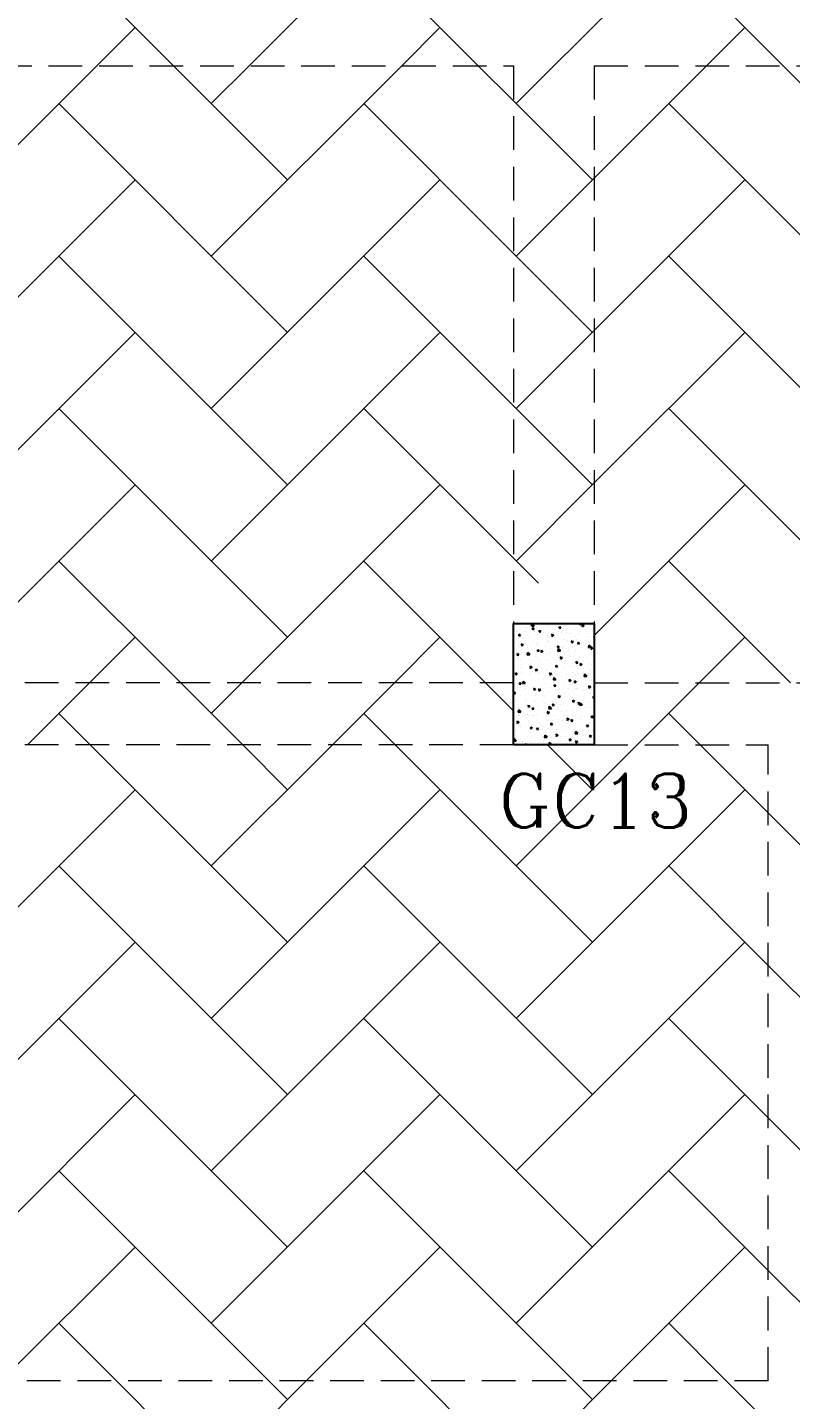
# Model space of a CAD drawing. Header units: millimetres. Extents: x 331487 to 517269, y 198509 to 399936.
# Drawn here: x 408297 to 411128, y 376660 to 381751 of the extents above; entities that cross this region are included whole.
import ezdxf

# ---------------------------------------------------------------- set-up
doc = ezdxf.new("R2010")
doc.units = ezdxf.units.MM
doc.header["$MEASUREMENT"] = 0
doc.linetypes.add('DASHED2', pattern=[0.375, 0.25, -0.125])
doc.layers.add('BEAM', color=1, linetype='Continuous', lineweight=5)
doc.layers.add('COLUMN', color=6, linetype='Continuous')
doc.styles.add('RC', font='romanc.shx', dxfattribs={"height": 200})

msp = doc.modelspace()

# ---------------------------------------------------------------- linework, layer by layer
at = {"layer": 'BEAM', "color": 253, "linetype": 'Continuous', "ltscale": 750}
for p, q in [((408838.2, 381609), (408608.2, 381839)), ((409119.8, 381609), (409349.8, 381839)), ((409969.6, 381609), (409739.6, 381839)), ((410110.4, 381468.3), (410481.2, 381839)), ((411101, 381609), (410871, 381839)), ((408554.1, 381609), (408696.2, 381751.1)), ((409685.5, 381609), (409827.5, 381751.1)), ((410816.8, 381609), (410958.9, 381751.1)), ((407847.6, 380902.6), (408554.1, 381609)), ((409261.9, 381185.4), (408838.2, 381609)), ((408979, 381468.3), (409119.8, 381609)), ((408979, 380902.6), (409685.5, 381609)), ((410100.1, 381478.5), (409969.6, 381609)), ((410400.1, 381192.3), (410816.8, 381609)), ((411524.6, 381185.4), (411101, 381609)), ((409261.9, 380619.7), (408413.3, 381468.3)), ((410100.1, 380912.8), (409544.7, 381468.3)), ((410393.2, 381185.4), (410100.1, 381478.5)), ((411524.6, 380619.7), (410676.1, 381468.3)), ((407847.6, 380336.9), (408696.2, 381185.4)), ((408979, 380336.9), (409827.5, 381185.4)), ((410110.4, 380902.6), (410400.1, 381192.3)), ((410400.1, 380626.6), (410958.9, 381185.4)), ((409261.9, 380054), (408413.3, 380902.6)), ((410100.1, 380347.1), (409544.7, 380902.6)), ((410393.2, 380619.7), (410100.1, 380912.8)), ((411524.6, 380054), (410676.1, 380902.6)), ((407847.6, 379771.2), (408696.2, 380619.7)), ((408979, 379771.2), (409827.5, 380619.7)), ((410110.4, 380336.9), (410400.1, 380626.6)), ((410400.1, 380060.9), (410958.9, 380619.7)), ((409261.9, 379488.4), (408413.3, 380336.9)), ((410100.1, 379781.4), (409544.7, 380336.9)), ((410393.2, 380054), (410100.1, 380347.1)), ((411524.6, 379488.4), (410676.1, 380336.9)), ((410110.4, 379771.2), (410400.1, 380060.9)), ((407961.2, 379319), (408696.2, 380054)), ((409092.5, 379319), (409827.5, 380054)), ((410400.1, 379495.3), (410958.9, 380054)), ((408865.5, 379319), (408413.3, 379771.2)), ((409996.9, 379319), (409544.7, 379771.2)), ((410192.6, 379689), (410100.1, 379781.4)), ((411128.2, 379319), (410676.1, 379771.2)), ((408526.8, 379319), (408696.2, 379488.4)), ((409658.2, 379319), (409827.5, 379488.4)), ((410789.6, 379319), (410958.9, 379488.4)), ((408296.8, 379089), (408526.8, 379319)), ((409095.5, 379089), (408865.5, 379319)), ((408979, 379205.5), (409092.5, 379319)), ((409428.2, 379089), (409658.2, 379319)), ((410100.1, 379215.8), (409996.9, 379319)), ((410559.6, 379089), (410789.6, 379319)), ((408529.8, 379089), (408413.3, 379205.5)), ((409661.2, 379089), (409544.7, 379205.5)), ((410792.6, 379089), (410676.1, 379205.5)), ((409261.9, 378357), (408529.8, 379089)), ((408979, 378639.8), (409428.2, 379089)), ((409261.9, 378922.7), (409095.5, 379089)), ((410393.2, 378357), (409661.2, 379089)), ((410110.4, 378639.8), (410559.6, 379089)), ((410393.2, 378922.7), (410226.9, 379089)), ((411045.1, 378836.5), (410792.6, 379089)), ((407847.6, 378074.1), (408696.2, 378922.7)), ((408979, 378074.1), (409827.5, 378922.7)), ((410110.4, 378074.1), (410958.9, 378922.7)), ((411345.1, 378536.5), (411045.1, 378836.5)), ((409261.9, 377791.3), (408413.3, 378639.8)), ((410393.2, 377791.3), (409544.7, 378639.8)), ((411045.1, 378270.8), (410676.1, 378639.8)), ((407847.6, 377508.5), (408696.2, 378357)), ((408979, 377508.5), (409827.5, 378357)), ((410110.4, 377508.5), (410958.9, 378357)), ((411345.1, 377970.8), (411045.1, 378270.8)), ((409261.9, 377225.6), (408413.3, 378074.1)), ((410393.2, 377225.6), (409544.7, 378074.1)), ((411045.1, 377705.1), (410676.1, 378074.1)), ((407847.6, 376942.8), (408696.2, 377791.3)), ((408979, 376942.8), (409827.5, 377791.3)), ((410110.4, 376942.8), (410958.9, 377791.3)), ((411345.1, 377405.1), (411045.1, 377705.1)), ((409192.8, 376729), (408413.3, 377508.5)), ((410324, 376729.1), (409544.7, 377508.5)), ((411045.1, 377139.4), (410676.1, 377508.5)), ((408199.4, 376728.8), (408696.2, 377225.6)), ((409330.9, 376729), (409827.5, 377225.6)), ((410462.4, 376729.1), (410958.9, 377225.6)), ((411345.1, 376839.4), (411045.1, 377139.4)), ((408627.2, 376728.9), (408413.3, 376942.8)), ((409758.4, 376729), (409544.7, 376942.8)), ((410889.6, 376729.2), (410676.1, 376942.8)), ((408927.2, 376428.9), (408627.2, 376728.9)), ((409030.9, 376428.9), (409330.9, 376729)), ((409261.9, 376659.9), (409192.8, 376729)), ((410058.4, 376429.1), (409758.4, 376729)), ((410162.4, 376429.1), (410462.4, 376729.1)), ((410393.2, 376659.9), (410324, 376729.1)), ((411345.1, 376273.7), (410889.6, 376729.2))]:
    msp.add_line(p, q, dxfattribs=at)
at = {"layer": 'BEAM', "linetype": 'DASHED2', "ltscale": 500}
for p, q in [((405000.1, 381609), (410100.1, 381609)), ((410100.1, 381609), (410100.1, 379539)), ((410400.1, 381609), (414595.1, 381609)), ((410400.1, 381609), (410400.1, 379539)), ((410100.1, 379319), (405000.1, 379319)), ((410400.1, 379319), (414595.1, 379319)), ((410100.1, 379089), (405000.1, 379089)), ((410400.1, 379089), (411045.1, 379089)), ((411045.1, 376729.2), (411045.1, 379089)), ((411045.1, 376729.2), (404465.1, 376728.3))]:
    msp.add_line(p, q, dxfattribs=at)
at = {"layer": 'COLUMN'}
for p, q in [((410100.1, 379089), (410100.1, 379539)), ((410100.1, 379539), (410400.1, 379539)), ((410400.1, 379539), (410400.1, 379089)), ((410400.1, 379089), (410100.1, 379089))]:
    msp.add_line(p, q, dxfattribs=at)
at = {"layer": 'COLUMN', "color": 2, "linetype": 'Continuous'}
for p, q in [((410110.9, 379510.6), (410110.9, 379510.6)), ((410115.1, 379512.7), (410115.1, 379512.7)), ((410120.3, 379500.2), (410119.8, 379494.2)), ((410120.3, 379500.2), (410126.1, 379495.3)), ((410124.8, 379516.7), (410124.8, 379516.7)), ((410138.3, 379537.8), (410138.3, 379537.8)), ((410141.7, 379509.4), (410141.7, 379509.4)), ((410144.2, 379509.4), (410144.2, 379509.4)), ((410149.6, 379524.2), (410149.6, 379524.2)), ((410163.7, 379533.3), (410163.7, 379533.3)), ((410168.8, 379539), (410167.4, 379530.2)), ((410167.4, 379530.2), (410176.9, 379531.3)), ((410168.9, 379539), (410177, 379531.3)), ((410172.5, 379524.3), (410169.1, 379519.3)), ((410169.1, 379519.3), (410175.1, 379517.3)), ((410172.5, 379524.3), (410175.1, 379517.3)), ((410177.5, 379508.2), (410177.5, 379508.2)), ((410185.7, 379523), (410185.7, 379523)), ((410189, 379497.9), (410189, 379497.9)), ((410189.4, 379518.4), (410189.4, 379518.4)), ((410195.6, 379514), (410195, 379508.1)), ((410195, 379508.1), (410201.3, 379509.2)), ((410195.6, 379514), (410201.3, 379509.2)), ((410210.8, 379507), (410210.8, 379507)), ((410223.3, 379529.2), (410223.3, 379529.2)), ((410225.2, 379496.6), (410225.2, 379496.6)), ((410229, 379530.8), (410229, 379530.8)), ((410240.2, 379498.5), (410240.2, 379498.5)), ((410245, 379500), (410241.6, 379495)), ((410244.1, 379505.8), (410244.1, 379505.8)), ((410245, 379500), (410247.7, 379493)), ((410256.3, 379533.5), (410256.3, 379533.5)), ((410268.3, 379509.1), (410268.3, 379509.1)), ((410270.2, 379521.9), (410276.5, 379523.1)), ((410270.8, 379527.9), (410270.3, 379521.9)), ((410270.8, 379527.9), (410276.5, 379523.1)), ((410277.4, 379504.5), (410277.4, 379504.5)), ((410290.3, 379533), (410290.3, 379533)), ((410293.6, 379532.4), (410293.6, 379532.4)), ((410295.8, 379507.2), (410295.8, 379507.2)), ((410310.7, 379503.3), (410310.7, 379503.3)), ((410330.2, 379518.8), (410330.2, 379518.8)), ((410344, 379502.1), (410344, 379502.1)), ((410344.4, 379512.5), (410344.4, 379512.5)), ((410345.8, 379539), (410345.5, 379535.8)), ((410345.5, 379535.8), (410351.7, 379537)), ((410349.3, 379539), (410351.7, 379537)), ((410350, 379528.9), (410350, 379528.9)), ((410357.7, 379535.3), (410354.4, 379530.3)), ((410354.4, 379530.3), (410360.4, 379528.3)), ((410357.7, 379535.3), (410360.4, 379528.3)), ((410366.4, 379517.5), (410366.4, 379517.5)), ((410377.2, 379500.9), (410377.2, 379500.9)), ((410395, 379508.8), (410395, 379508.8)), ((410106.7, 379471.2), (410106.7, 379471.2)), ((410118.4, 379458.7), (410118.4, 379458.7)), ((410119.8, 379494.2), (410126.1, 379495.3)), ((410122.6, 379463.4), (410122.6, 379463.4)), ((410123.5, 379449.5), (410123.5, 379449.5)), ((410132.2, 379464.6), (410128.8, 379459.6)), ((410128.8, 379459.6), (410134.9, 379457.6)), ((410132.2, 379464.6), (410134.9, 379457.6)), ((410136, 379484.4), (410136, 379484.4)), ((410151.7, 379457.5), (410151.7, 379457.5)), ((410151.7, 379451), (410151.7, 379451)), ((410154.6, 379486.4), (410154.6, 379486.4)), ((410173.7, 379475), (410173.7, 379475)), ((410185, 379456.2), (410185, 379456.2)), ((410187.1, 379465), (410187.1, 379465)), ((410194, 379460), (410194, 379460)), ((410218.3, 379455), (410218.3, 379455)), ((410226.8, 379477.4), (410226.8, 379477.4)), ((410228.5, 379471.6), (410228.5, 379471.6)), ((410233.3, 379470.9), (410233.3, 379470.9)), ((410237.9, 379445.1), (410237.9, 379445.1)), ((410241.6, 379495), (410247.7, 379493)), ((410251.6, 379453.8), (410251.6, 379453.8)), ((410264.5, 379456.2), (410264, 379450.2)), ((410264, 379450.2), (410270.2, 379451.4)), ((410264.5, 379456.2), (410270.2, 379451.4)), ((410264.6, 379470.3), (410264.6, 379470.3)), ((410266.2, 379445.6), (410264.8, 379436.7)), ((410266.2, 379445.6), (410274.4, 379437.8)), ((410267.9, 379445.3), (410267.9, 379445.3)), ((410278.4, 379450.8), (410278.4, 379450.8)), ((410284.9, 379452.6), (410284.9, 379452.6)), ((410291.3, 379479), (410291.3, 379479)), ((410300.3, 379474.7), (410300.3, 379474.7)), ((410317.5, 379475.6), (410314.1, 379470.6)), ((410314.1, 379470.7), (410320.2, 379468.6)), ((410317.5, 379475.6), (410320.2, 379468.6)), ((410318.2, 379451.4), (410318.2, 379451.4)), ((410331, 379491.4), (410331, 379491.4)), ((410335.2, 379480.9), (410335.2, 379480.9)), ((410339.7, 379470.1), (410339.2, 379464.1)), ((410339.2, 379464.1), (410345.5, 379465.2)), ((410339.7, 379470.1), (410345.5, 379465.2)), ((410342.1, 379459.1), (410342.1, 379459.1)), ((410351.5, 379450.2), (410351.5, 379450.2)), ((410360, 379470.6), (410360, 379470.6)), ((410369.6, 379492.4), (410369.6, 379492.4)), ((410374.6, 379454.6), (410374.6, 379454.6)), ((410380.2, 379458.9), (410378.8, 379450)), ((410378.8, 379450), (410388.3, 379451.1)), ((410380.2, 379458.9), (410388.3, 379451.1)), ((410384.7, 379448.9), (410384.7, 379448.9)), ((410390, 379451.3), (410386.6, 379446.3)), ((410386.6, 379446.3), (410392.7, 379444.3)), ((410390, 379451.3), (410392.7, 379444.3)), ((410395.5, 379493), (410395.5, 379493)), ((410114.1, 379428.4), (410113.5, 379422.5)), ((410113.5, 379422.5), (410119.8, 379423.6)), ((410114.1, 379428.4), (410119.8, 379423.6)), ((410116.7, 379412.9), (410116.7, 379412.9)), ((410120.3, 379410), (410120.3, 379410)), ((410125.5, 379407.3), (410125.5, 379407.3)), ((410126.8, 379424.5), (410126.8, 379424.5)), ((410133.8, 379431.1), (410133.8, 379431.1)), ((410152.3, 379432.4), (410150.9, 379423.5)), ((410150.9, 379423.5), (410160.4, 379424.6)), ((410152.3, 379432.4), (410160.4, 379424.6)), ((410158.8, 379406.1), (410158.8, 379406.1)), ((410162.9, 379423.2), (410162.9, 379423.2)), ((410166.2, 379398.2), (410166.2, 379398.2)), ((410183.7, 379416.7), (410183.7, 379416.7)), ((410184.9, 379411.6), (410184.9, 379411.6)), ((410189.3, 379442.3), (410188.8, 379436.3)), ((410188.8, 379436.3), (410195, 379437.5)), ((410189.3, 379442.3), (410195, 379437.5)), ((410192, 379404.9), (410192, 379404.9)), ((410204.7, 379440.3), (410201.4, 379435.3)), ((410201.4, 379435.3), (410207.4, 379433.3)), ((410202.3, 379396.9), (410202.3, 379396.9)), ((410204.7, 379440.3), (410207.4, 379433.3)), ((410224.5, 379424), (410224.5, 379424)), ((410225.3, 379403.7), (410225.3, 379403.7)), ((410233.5, 379433.7), (410233.5, 379433.7)), ((410243.4, 379412.6), (410243.4, 379412.6)), ((410258.6, 379402.5), (410258.6, 379402.5)), ((410264.8, 379436.7), (410274.3, 379437.8)), ((410272.9, 379407.4), (410272.9, 379407.4)), ((410277.2, 379415.9), (410273.9, 379411)), ((410273.9, 379411), (410279.9, 379408.9)), ((410277.2, 379415.9), (410279.9, 379408.9)), ((410289, 379425.6), (410289, 379425.6)), ((410291.9, 379401.3), (410291.9, 379401.3)), ((410304.1, 379444), (410304.1, 379444)), ((410307.4, 379419), (410307.4, 379419)), ((410310.3, 379416.4), (410310.3, 379416.4)), ((410325.2, 379400), (410325.2, 379400)), ((410328.7, 379438), (410328.7, 379438)), ((410333.4, 379398.3), (410332.9, 379392.4)), ((410333.4, 379398.3), (410339.2, 379393.5)), ((410339.9, 379405.7), (410339.9, 379405.7)), ((410343.5, 379417.7), (410343.5, 379417.7)), ((410358.5, 379398.8), (410358.5, 379398.8)), ((410370, 379412.3), (410370, 379412.3)), ((410391.8, 379397.6), (410391.8, 379397.6)), ((410393.2, 379439.6), (410393.2, 379439.6)), ((410100.6, 379349.7), (410100.6, 379349.7)), ((410107.8, 379356.7), (410107.3, 379350.7)), ((410107.3, 379350.7), (410113.5, 379351.9)), ((410107.8, 379356.7), (410113.5, 379351.9)), ((410118.1, 379356.6), (410118.1, 379356.6)), ((410126.7, 379354.5), (410126.7, 379354.5)), ((410131.5, 379377.7), (410131.5, 379377.7)), ((410131.7, 379386.6), (410131.7, 379386.6)), ((410131.9, 379356.8), (410131.9, 379356.8)), ((410164.4, 379380.6), (410161.1, 379375.6)), ((410161.1, 379375.6), (410167.1, 379373.6)), ((410161.7, 379392.7), (410161.7, 379392.7)), ((410164.4, 379380.6), (410167.1, 379373.6)), ((410165.2, 379355.6), (410165.2, 379355.6)), ((410171.2, 379360.3), (410171.2, 379360.3)), ((410183, 379370.6), (410182.5, 379364.6)), ((410182.5, 379364.6), (410188.7, 379365.8)), ((410182.6, 379358.2), (410182.6, 379358.2)), ((410183, 379370.6), (410188.8, 379365.8)), ((410193.7, 379358.4), (410193.7, 379358.4)), ((410198.5, 379354.4), (410198.5, 379354.4)), ((410205.6, 379371.9), (410205.6, 379371.9)), ((410222.3, 379370.6), (410222.3, 379370.6)), ((410231.7, 379353.2), (410231.7, 379353.2)), ((410237, 379356.2), (410233.6, 379351.3)), ((410233.6, 379351.3), (410239.6, 379349.2)), ((410235.7, 379391.7), (410235.7, 379391.7)), ((410237, 379356.2), (410239.7, 379349.2)), ((410241.8, 379370.6), (410241.8, 379370.6)), ((410245.1, 379345.5), (410245.1, 379345.5)), ((410253.4, 379354.2), (410253.4, 379354.2)), ((410258.2, 379384.5), (410257.7, 379378.5)), ((410257.7, 379378.5), (410264, 379379.6)), ((410258.2, 379384.5), (410264, 379379.6)), ((410265, 379352), (410265, 379352)), ((410281.2, 379344.3), (410281.2, 379344.3)), ((410286.8, 379372.2), (410286.8, 379372.2)), ((410288.4, 379392.4), (410288.4, 379392.4)), ((410298.3, 379350.7), (410298.3, 379350.7)), ((410312.3, 379381.1), (410312.3, 379381.1)), ((410320.3, 379358.1), (410320.3, 379358.1)), ((410326.4, 379384.6), (410326.4, 379384.6)), ((410331.6, 379349.5), (410331.6, 379349.5)), ((410332.9, 379392.4), (410339.2, 379393.5)), ((410337.6, 379352.3), (410337.6, 379352.3)), ((410349.7, 379391.6), (410346.4, 379386.6)), ((410346.4, 379386.6), (410352.4, 379384.6)), ((410346.8, 379392.7), (410346.8, 379392.7)), ((410349.7, 379391.6), (410352.4, 379384.6)), ((410351.8, 379354.8), (410351.8, 379354.8)), ((410363.6, 379352.2), (410362.3, 379343.3)), ((410362.3, 379343.3), (410371.8, 379344.4)), ((410363.7, 379352.1), (410371.8, 379344.4)), ((410364.9, 379348.3), (410364.9, 379348.3)), ((410380, 379353.9), (410380, 379353.9)), ((410382.9, 379391.4), (410382.9, 379391.4)), ((410386.2, 379366.4), (410386.2, 379366.4)), ((410391, 379386.2), (410391, 379386.2)), ((410398.2, 379347.1), (410398.2, 379347.1)), ((410103.9, 379324.7), (410103.9, 379324.7)), ((410106.1, 379306.1), (410106.1, 379306.1)), ((410115.8, 379303.2), (410115.8, 379303.2)), ((410124.2, 379320.9), (410120.8, 379315.9)), ((410120.8, 379315.9), (410126.9, 379313.9)), ((410124.2, 379320.9), (410126.9, 379313.9)), ((410129.2, 379324.3), (410129.2, 379324.3)), ((410135.7, 379325.6), (410134.3, 379316.8)), ((410134.3, 379316.8), (410143.8, 379317.9)), ((410135.7, 379325.6), (410143.8, 379317.8)), ((410136.7, 379296.2), (410136.7, 379296.2)), ((410139.4, 379304.9), (410139.4, 379304.9)), ((410140.1, 379323.4), (410140.1, 379323.4)), ((410143.3, 379298.4), (410143.3, 379298.4)), ((410171.7, 379334.4), (410171.7, 379334.4)), ((410172.7, 379303.7), (410172.7, 379303.7)), ((410176.7, 379298.9), (410176.2, 379292.9)), ((410176.2, 379292.9), (410182.5, 379294)), ((410176.7, 379298.9), (410182.5, 379294)), ((410179.5, 379297.1), (410179.5, 379297.1)), ((410180.3, 379304.8), (410180.3, 379304.8)), ((410196.7, 379296.5), (410193.3, 379291.6)), ((410196.7, 379296.5), (410199.4, 379289.5)), ((410203.7, 379300.1), (410203.7, 379300.1)), ((410205.9, 379302.5), (410205.9, 379302.5)), ((410210.6, 379334), (410210.6, 379334)), ((410220, 379317.2), (410220, 379317.2)), ((410233.4, 379338.3), (410233.4, 379338.3)), ((410239.2, 379301.2), (410239.2, 379301.2)), ((410249.7, 379338.9), (410248.3, 379330)), ((410248.3, 379330), (410257.8, 379331.1)), ((410249.7, 379338.9), (410257.8, 379331.1)), ((410250.1, 379307.7), (410250.1, 379307.7)), ((410252, 379312.7), (410251.4, 379306.8)), ((410251.4, 379306.8), (410257.7, 379307.9)), ((410252, 379312.7), (410257.7, 379307.9)), ((410263.4, 379295.9), (410263.4, 379295.9)), ((410272.5, 379300), (410272.5, 379300)), ((410284.5, 379319.2), (410284.5, 379319.2)), ((410284.5, 379318.8), (410284.5, 379318.8)), ((410298.4, 379334.1), (410298.4, 379334.1)), ((410305.8, 379298.8), (410305.8, 379298.8)), ((410309.5, 379331.9), (410306.1, 379326.9)), ((410306.1, 379326.9), (410312.2, 379324.9)), ((410309.5, 379331.9), (410312.2, 379324.9)), ((410320.7, 379318), (410320.7, 379318)), ((410324, 379292.9), (410324, 379292.9)), ((410324.2, 379331.2), (410324.2, 379331.2)), ((410327.2, 379326.6), (410326.6, 379320.6)), ((410326.6, 379320.6), (410332.9, 379321.8)), ((410327.2, 379326.6), (410332.9, 379321.8)), ((410330.3, 379299.8), (410330.3, 379299.8)), ((410335.4, 379298.9), (410335.4, 379298.9)), ((410339.1, 379297.6), (410339.1, 379297.6)), ((410372.4, 379296.4), (410372.4, 379296.4)), ((410382, 379307.6), (410378.6, 379302.6)), ((410378.6, 379302.6), (410384.7, 379300.6)), ((410382, 379307.6), (410384.7, 379300.6)), ((410388.7, 379332.9), (410388.7, 379332.9)), ((410390, 379295.6), (410390, 379295.6)), ((410391.2, 379328.5), (410391.2, 379328.5)), ((410101.5, 379285), (410101, 379279)), ((410101, 379279), (410107.3, 379280.2)), ((410101.5, 379285), (410107.3, 379280.2)), ((410108.9, 379286.8), (410108.9, 379286.8)), ((410113.1, 379254.8), (410113.1, 379254.8)), ((410113.6, 379249.8), (410113.6, 379249.8)), ((410127, 379270.9), (410127, 379270.9)), ((410146.4, 379253.5), (410146.4, 379253.5)), ((410148.3, 379260.5), (410148.3, 379260.5)), ((410178.1, 379251.4), (410178.1, 379251.4)), ((410179.7, 379252.3), (410179.7, 379252.3)), ((410181.8, 379276.1), (410181.8, 379276.1)), ((410182.8, 379272.1), (410182.8, 379272.1)), ((410193.3, 379291.6), (410199.4, 379289.6)), ((410213, 379251.1), (410213, 379251.1)), ((410213.7, 379241.7), (410213.7, 379241.7)), ((410217.7, 379263.8), (410217.7, 379263.8)), ((410218.9, 379270.8), (410218.9, 379270.8)), ((410222.2, 379245.8), (410222.2, 379245.8)), ((410231.2, 379284.9), (410231.2, 379284.9)), ((410246.3, 379249.9), (410246.3, 379249.9)), ((410258.4, 379244.5), (410258.4, 379244.5)), ((410269.2, 379272.2), (410265.9, 379267.2)), ((410265.9, 379267.2), (410271.9, 379265.2)), ((410269.2, 379272.2), (410271.9, 379265.2)), ((410279.6, 379248.7), (410279.6, 379248.7)), ((410282.3, 379265.5), (410282.3, 379265.5)), ((410289.5, 379281.4), (410289.5, 379281.4)), ((410308.4, 379275.8), (410308.4, 379275.8)), ((410312.9, 379247.5), (410312.9, 379247.5)), ((410320.9, 379254.9), (410320.4, 379248.9)), ((410320.4, 379248.9), (410326.6, 379250.1)), ((410320.9, 379254.9), (410326.6, 379250.1)), ((410321.9, 379277.9), (410321.9, 379277.9)), ((410328.9, 379255.1), (410328.9, 379255.1)), ((410333.1, 379245.6), (410333.1, 379245.6)), ((410341.7, 379247.9), (410338.4, 379242.9)), ((410338.4, 379242.9), (410344.4, 379240.9)), ((410340.3, 379241.4), (410340.3, 379241.4)), ((410341.7, 379247.9), (410344.4, 379240.9)), ((410347.1, 379245.4), (410345.7, 379236.5)), ((410346.1, 379246.2), (410346.1, 379246.2)), ((410347.1, 379245.4), (410355.2, 379237.6)), ((410360.1, 379291.7), (410360.1, 379291.7)), ((410363.4, 379266.6), (410363.4, 379266.6)), ((410379.4, 379245), (410379.4, 379245)), ((410386.5, 379279.5), (410386.5, 379279.5)), ((410396.1, 379268.8), (410395.6, 379262.8)), ((410395.6, 379262.8), (410400.1, 379263.6)), ((410396.1, 379268.8), (410400.1, 379265.4)), ((410399.5, 379265.4), (410399.5, 379265.4)), ((410100.1, 379209.2), (410101, 379208.4)), ((410100.1, 379208.3), (410101, 379208.4)), ((410111.3, 379196.4), (410111.3, 379196.4)), ((410117.2, 379223.7), (410117.2, 379223.7)), ((410119.2, 379218.9), (410117.8, 379210)), ((410117.8, 379210), (410127.3, 379211.1)), ((410119.2, 379218.9), (410127.3, 379211.1)), ((410119.5, 379204.2), (410119.5, 379204.2)), ((410120.5, 379198.7), (410120.5, 379198.7)), ((410124.7, 379217.5), (410124.7, 379217.5)), ((410146.8, 379237.9), (410146.8, 379237.9)), ((410152.8, 379203), (410152.8, 379203)), ((410156.4, 379236.9), (410153.1, 379231.9)), ((410153.1, 379231.9), (410159.1, 379229.9)), ((410156.4, 379236.9), (410159.1, 379229.9)), ((410156.7, 379197.4), (410156.7, 379197.4)), ((410170.5, 379227.1), (410169.9, 379221.2)), ((410169.9, 379221.2), (410176.2, 379222.3)), ((410170.5, 379227.1), (410176.2, 379222.3)), ((410175.8, 379198.1), (410175.8, 379198.1)), ((410186.1, 379201.8), (410186.1, 379201.8)), ((410187.8, 379234.2), (410187.8, 379234.2)), ((410191.8, 379217.8), (410191.8, 379217.8)), ((410215.5, 379210.5), (410215.5, 379210.5)), ((410219.4, 379200.6), (410219.4, 379200.6)), ((410229, 379212.5), (410225.6, 379207.6)), ((410225.6, 379207.6), (410231.6, 379205.5)), ((410227.2, 379207.9), (410227.2, 379207.9)), ((410228.9, 379231.5), (410228.9, 379231.5)), ((410229, 379212.5), (410231.6, 379205.5)), ((410233.1, 379232.2), (410231.7, 379223.3)), ((410231.7, 379223.3), (410241.2, 379224.4)), ((410233.1, 379232.2), (410241.3, 379224.4)), ((410245.1, 379235), (410251.4, 379236.2)), ((410245.7, 379241), (410245.2, 379235)), ((410245.7, 379241), (410251.4, 379236.2)), ((410252.7, 379199.4), (410252.7, 379199.4)), ((410261.7, 379219.5), (410261.7, 379219.5)), ((410273.4, 379237.6), (410273.4, 379237.6)), ((410280, 379212.1), (410280, 379212.1)), ((410286, 379198.2), (410286, 379198.2)), ((410297.8, 379218.2), (410297.8, 379218.2)), ((410301.1, 379193.2), (410301.1, 379193.2)), ((410318.4, 379217.5), (410318.4, 379217.5)), ((410319.3, 379196.9), (410319.3, 379196.9)), ((410319.7, 379224.5), (410319.7, 379224.5)), ((410330.9, 379192.2), (410330.9, 379192.2)), ((410337.3, 379191.9), (410337.3, 379191.9)), ((410345.7, 379236.5), (410355.2, 379237.6)), ((410352.5, 379195.7), (410352.5, 379195.7)), ((410368.4, 379228.8), (410368.4, 379228.8)), ((410384.2, 379226.1), (410384.2, 379226.1)), ((410385.8, 379194.5), (410385.8, 379194.5)), ((410389.8, 379197), (410389.3, 379191.1)), ((410389.3, 379191.1), (410395.6, 379192.2)), ((410389.8, 379197), (410395.6, 379192.2)), ((410400, 379237.3), (410400, 379237.3)), ((410109, 379143.1), (410109, 379143.1)), ((410116.2, 379177.2), (410112.8, 379172.2)), ((410112.8, 379172.2), (410118.9, 379170.2)), ((410116.2, 379177.2), (410118.9, 379170.2)), ((410122.5, 379164.2), (410122.5, 379164.2)), ((410125.5, 379160.8), (410125.5, 379160.8)), ((410127, 379152.3), (410127, 379152.3)), ((410156.8, 379179.6), (410156.8, 379179.6)), ((410159.9, 379172.3), (410159.9, 379172.3)), ((410160.3, 379151.1), (410160.3, 379151.1)), ((410164.2, 379155.4), (410163.7, 379149.4)), ((410163.7, 379149.4), (410169.9, 379150.6)), ((410164.2, 379155.4), (410169.9, 379150.6)), ((410173.6, 379144.7), (410173.6, 379144.7)), ((410188.7, 379152.8), (410185.3, 379147.9)), ((410185.3, 379147.9), (410191.4, 379145.8)), ((410188.7, 379152.8), (410191.4, 379145.8)), ((410193.6, 379149.9), (410193.6, 379149.9)), ((410196.1, 379171.1), (410196.1, 379171.1)), ((410199.4, 379146), (410199.4, 379146)), ((410201.8, 379159.5), (410201.8, 379159.5)), ((410213.2, 379157.1), (410213.2, 379157.1)), ((410223.7, 379183.4), (410223.7, 379183.4)), ((410226.7, 379178.2), (410226.7, 379178.2)), ((410226.9, 379148.7), (410226.9, 379148.7)), ((410235.5, 379144.8), (410235.5, 379144.8)), ((410239.4, 379169.3), (410238.9, 379163.3)), ((410238.9, 379163.3), (410245.1, 379164.5)), ((410239.4, 379169.3), (410245.1, 379164.5)), ((410260.2, 379147.4), (410260.2, 379147.4)), ((410266.7, 379181.6), (410266.7, 379181.6)), ((410277.8, 379158.7), (410277.8, 379158.7)), ((410283.4, 379179.3), (410283.4, 379179.3)), ((410293.5, 379146.2), (410293.5, 379146.2)), ((410301.5, 379188.2), (410298.1, 379183.2)), ((410298.1, 379183.2), (410304.2, 379181.2)), ((410301.5, 379188.2), (410304.2, 379181.2)), ((410306.1, 379155.3), (410306.1, 379155.3)), ((410314.6, 379183.2), (410314.1, 379177.2)), ((410314.1, 379177.2), (410320.4, 379178.3)), ((410314.6, 379183.2), (410320.4, 379178.3)), ((410317.4, 379171.1), (410317.4, 379171.1)), ((410326.8, 379145), (410326.8, 379145)), ((410328.4, 379159.2), (410328.4, 379159.2)), ((410340.6, 379166.9), (410340.6, 379166.9)), ((410350.4, 379183.1), (410350.4, 379183.1)), ((410360, 379143.8), (410360, 379143.8)), ((410374, 379163.9), (410370.6, 379158.9)), ((410370.6, 379158.9), (410376.7, 379156.9)), ((410374, 379163.9), (410376.7, 379156.9)), ((410376.7, 379165.6), (410376.7, 379165.6)), ((410380, 379140.6), (410380, 379140.6)), ((410382, 379172.7), (410382, 379172.7)), ((410393.3, 379142.6), (410393.3, 379142.6)), ((410100.8, 379102.2), (410100.8, 379102.2)), ((410102.6, 379112.2), (410101.2, 379103.3)), ((410101.2, 379103.3), (410110.7, 379104.4)), ((410102.6, 379112.2), (410110.7, 379104.4)), ((410106.8, 379089.7), (410106.8, 379089.7)), ((410107.1, 379125.4), (410107.1, 379125.4)), ((410120.2, 379110.8), (410120.2, 379110.8)), ((410133.8, 379097.6), (410133.8, 379097.6)), ((410134.1, 379101), (410134.1, 379101)), ((410148.4, 379093.1), (410145.7, 379089)), ((410148.4, 379093.1), (410150, 379089)), ((410164.9, 379134.5), (410164.9, 379134.5)), ((410166.8, 379121.3), (410166.8, 379121.3)), ((410167.4, 379099.7), (410167.4, 379099.7)), ((410171.3, 379091.3), (410171.3, 379091.3)), ((410200.6, 379098.5), (410200.6, 379098.5)), ((410204.4, 379108.2), (410204.4, 379108.2)), ((410211, 379103.7), (410211, 379103.7)), ((410211.8, 379101.1), (410211.8, 379101.1)), ((410216.6, 379125.5), (410215.2, 379116.6)), ((410215.2, 379116.6), (410224.7, 379117.7)), ((410216.6, 379125.4), (410224.7, 379117.7)), ((410224.4, 379124.8), (410224.4, 379124.8)), ((410233.1, 379097.6), (410232.6, 379091.6)), ((410232.6, 379091.6), (410238.9, 379092.7)), ((410233.1, 379097.6), (410238.9, 379092.7)), ((410233.7, 379125.1), (410233.7, 379125.1)), ((410233.9, 379097.3), (410233.9, 379097.3)), ((410238.8, 379119.7), (410238.8, 379119.7)), ((410257.8, 379123.5), (410263.9, 379121.5)), ((410261.2, 379128.5), (410257.9, 379123.5)), ((410261.2, 379128.5), (410263.9, 379121.5)), ((410267.2, 379096.1), (410267.2, 379096.1)), ((410275, 379118.5), (410275, 379118.5)), ((410275.5, 379105.3), (410275.5, 379105.3)), ((410278.3, 379093.4), (410278.3, 379093.4)), ((410293.4, 379121), (410293.4, 379121)), ((410300.5, 379094.9), (410300.5, 379094.9)), ((410308.3, 379111.4), (410307.8, 379105.5)), ((410307.8, 379105.5), (410314.1, 379106.6)), ((410308.3, 379111.4), (410314.1, 379106.6)), ((410314.4, 379092.2), (410314.4, 379092.2)), ((410315.2, 379117.7), (410315.2, 379117.7)), ((410328.6, 379138.8), (410328.6, 379138.8)), ((410330.5, 379138.7), (410329.2, 379129.8)), ((410329.2, 379129.8), (410338.7, 379130.9)), ((410333.7, 379104.2), (410330.4, 379099.2)), ((410330.4, 379099.2), (410336.4, 379097.2)), ((410330.6, 379138.7), (410338.7, 379130.9)), ((410333.7, 379104.2), (410336.4, 379097.2)), ((410333.8, 379093.7), (410333.8, 379093.7)), ((410338.4, 379100.8), (410338.4, 379100.8)), ((410345.5, 379129), (410345.5, 379129)), ((410360.4, 379124.8), (410360.4, 379124.8)), ((410367.1, 379092.4), (410367.1, 379092.4)), ((410379.7, 379119.3), (410379.7, 379119.3)), ((410383.6, 379125.3), (410383, 379119.3)), ((410383, 379119.3), (410389.3, 379120.5)), ((410383.6, 379125.3), (410389.3, 379120.5)), ((410385, 379102.7), (410385, 379102.7))]:
    msp.add_line(p, q, dxfattribs=at)

# ---------------------------------------------------------------- texts
at = {"layer": 'COLUMN', "style": 'RC'}
msp.add_text('GC13', height=200, dxfattribs=at).set_placement((410043.8, 378782.1))

doc.saveas('drawing.dxf')
